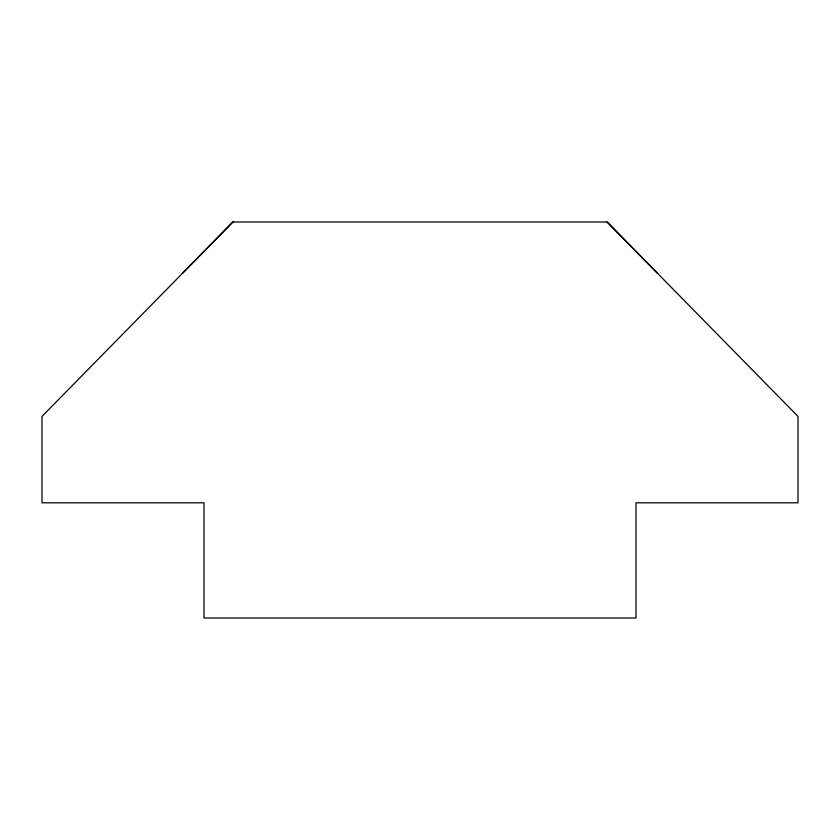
<?xml version="1.0" encoding="UTF-8"?>
<svg xmlns="http://www.w3.org/2000/svg" width="840" height="840" viewBox="0 0 840 840"><rect width="100%" height="100%" fill="white"/><g stroke="black" fill="none" stroke-linecap="round" stroke-linejoin="round"><path stroke-width="1.26" d="M182.396 273.399L232.942 222.002M607.058 222.002L657.605 273.399M232.838 222.002L42 416.399L42 502.803L204.005 502.803L204.005 617.999L635.996 617.999L635.996 502.803L798 502.803L798 416.399L607.163 222.002L232.796 222.002"/></g></svg>
